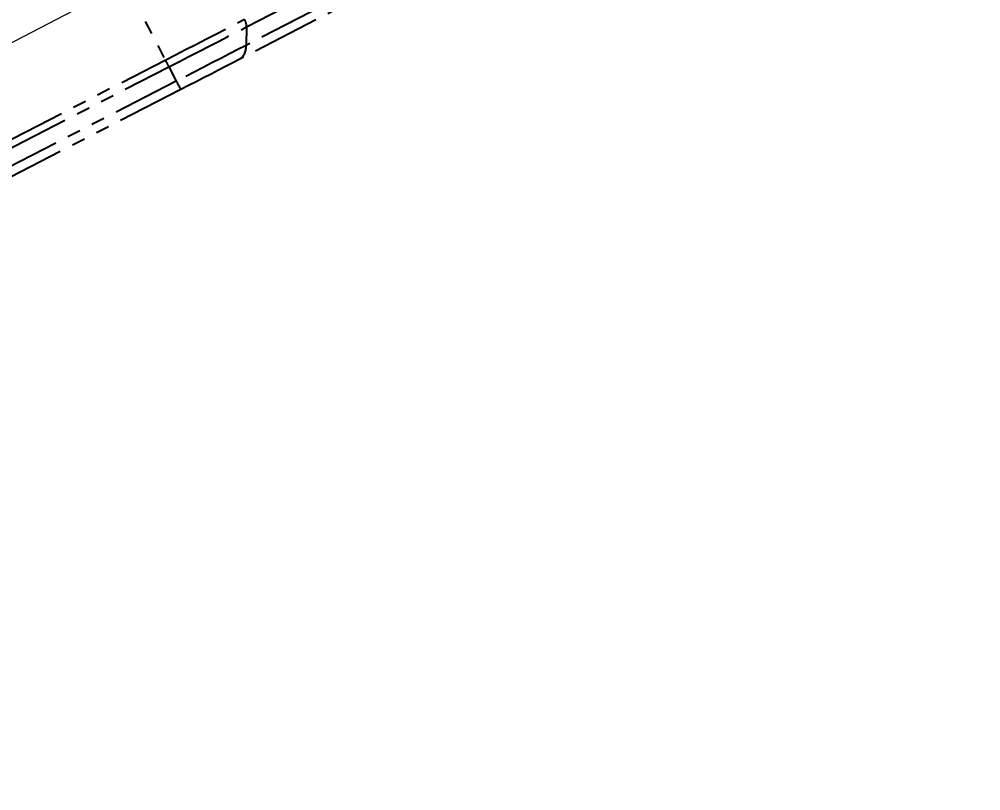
# Model space of a CAD drawing. Header units: millimetres. Extents: x 2451 to 4400, y 944 to 2322.
# Drawn here: x 4101.1 to 4191.2, y 1256 to 1328.3 of the extents above; entities that cross this region are included whole.
import ezdxf

# ---------------------------------------------------------------- set-up
doc = ezdxf.new("R2010")
doc.units = ezdxf.units.MM
doc.linetypes.add('CENTER2', pattern=[28.575, 19.05, -3.175, 3.175, -3.175])
doc.linetypes.add('PHANTOM', pattern=[12.7, 6.35, -1.27, 1.27, -1.27, 1.27, -1.27])
doc.layers.add('单点划线', color=1, linetype='CENTER2', lineweight=13)
doc.layers.add('标注', color=3, linetype='Continuous', lineweight=13)
doc.styles.add('SLDTEXTSTYLE1', font='txt.shx', dxfattribs={"width": 0.7, "bigfont": 'gbcbig.shx'})
doc.dimstyles.new('SLDDIMSTYLE12$2', dxfattribs={"dimtxt": 12, "dimasz": 10, "dimexe": 0, "dimexo": 0.0625, "dimgap": 0.875, "dimtad": 1, "dimdec": 1, "dimlfac": 1.8, "dimrnd": 1e-09, "dimzin": 12, "dimdsep": 46, "dimtxsty": 'SLDTEXTSTYLE1', "dimcen": 0.09, "dimdle": 8.16, "dimclrd": 3, "dimclre": 3, "dimadec": 0, "dimazin": 3, "dimtfac": 1, "dimtdec": 1, "dimtofl": 0, "dimtmove": 0, "dimatfit": 3, "dimfxl": 0, "dimfrac": 2, "dimtolj": 1, "dimlwd": 5, "dimlwe": 5, "dimarcsym": 0})

# ---------------------------------------------------------------- blocks, each defined once
blk = doc.blocks.new('*D80')
at = {"layer": 'Defpoints', "color": 0, "transparency": 16777216}
for p in [(3947.817, 1446.705), (3948.953, 1381.845), (4191.231, 1373.392), (4191.231, 1373.392), (3965.941, 1255.972)]:
    blk.add_point(p, dxfattribs=at)
at = {"layer": '标注', "color": 3, "linetype": 'Continuous', "lineweight": 5, "transparency": 16777216}
blk.add_arc((4191.231, 1373.392), 242.426, 165.60197, 205.16456, dxfattribs=at)
at = {"layer": '标注', "color": 3, "transparency": 16777216}
for points in [[(3954.814, 1434.12), (3958.025, 1433.225), (3959.105, 1443.305)], [(3973.308, 1271.047), (3970.32, 1269.568), (3976.252, 1261.346)]]:
    blk.add_solid(points, dxfattribs=at)
at = {"layer": '标注', "color": 0, "transparency": 16777216, "insert": (3955.724, 1351.199), "char_height": 10, "attachment_point": 5, "rotation": 275.38327, "style": 'SLDTEXTSTYLE1'}
blk.add_mtext('\\A1;60%%D', dxfattribs=at)

msp = doc.modelspace()

# ---------------------------------------------------------------- linework, layer by layer
at = {"color": 7, "linetype": 'PHANTOM', "lineweight": 25}
for p, q in [((4122.441, 1327.552), (4152.139, 1342.885)), ((4152.083, 1341.147), (4122.385, 1325.814)), ((4151.495, 1339.847), (4121.797, 1324.514)), ((4109.462, 1334.838), (4114.806, 1324.43)), ((4122.441, 1327.552), (4122.385, 1325.814)), ((4020.351, 1275.929), (4114.806, 1324.43)), ((4020.682, 1275.292), (4115.137, 1323.793)), ((4115.137, 1323.793), (4115.848, 1322.449)), ((4115.848, 1322.449), (4020.833, 1273.66)), ((4116.275, 1321.671), (4021.259, 1272.882))]:
    msp.add_line(p, q, dxfattribs=at)
at = {"color": 7, "linetype": 'PHANTOM', "lineweight": 25, "flags": 128}
for points in [[(4114.806, 1324.43), (4115.764, 1324.922), (4116.72, 1325.413), (4117.67, 1325.902), (4118.613, 1326.387), (4119.544, 1326.867), (4120.462, 1327.34), (4121.363, 1327.804), (4122.245, 1328.26)], [(4115.137, 1323.793), (4116.078, 1324.276), (4117.016, 1324.758), (4117.949, 1325.238), (4118.874, 1325.714), (4119.789, 1326.185), (4120.69, 1326.649), (4121.575, 1327.105), (4122.441, 1327.552)], [(4122.385, 1325.814), (4121.61, 1325.414), (4120.818, 1325.005), (4120.011, 1324.59), (4119.193, 1324.168), (4118.365, 1323.742), (4117.53, 1323.313), (4116.69, 1322.881), (4115.848, 1322.449)], [(4121.797, 1324.514), (4121.142, 1324.176), (4120.473, 1323.831), (4119.792, 1323.48), (4119.101, 1323.124), (4118.401, 1322.764), (4117.696, 1322.401), (4116.986, 1322.036), (4116.275, 1321.671)]]:
    msp.add_lwpolyline(points, dxfattribs=at)
at = {"color": 7, "linetype": 'PHANTOM', "lineweight": 25}
for centre, radius, start, end in [((4120.881, 1327.501), 1.56, 1.87308, 29.07364), ((4120.977, 1325.667), 1.416, 305.42077, 5.94037), ((4173.671, 1354.589), 66.141, 207.12832, 207.75053), ((4126.359, 1327.708), 11.754, 206.58128, 210.90794)]:
    msp.add_arc(centre, radius, start, end, dxfattribs=at)
at = {"layer": '单点划线'}
msp.add_line((4191.231, 1373.392), (3965.941, 1255.972), dxfattribs=at)

# ---------------------------------------------------------------- dimensions: what is measured, and where the dimension line sits
at = {"layer": '标注'}
dim = msp.add_angular_dim_2l(base=(3948.953, 1381.845), line1=((4191.231, 1373.392), (3947.817, 1446.705)), line2=((4191.231, 1373.392), (3965.941, 1255.972)), text='60%%D', dimstyle='SLDDIMSTYLE12$2', override={"dimtxt": 10, "dimadec": 3, "dimtdec": 3, "dimtzin": 0}, dxfattribs=at)
dim.commit()
dim.dimension.update_dxf_attribs({"geometry": '*D80', "text_midpoint": (3955.724, 1351.199)})

doc.saveas('drawing.dxf')
